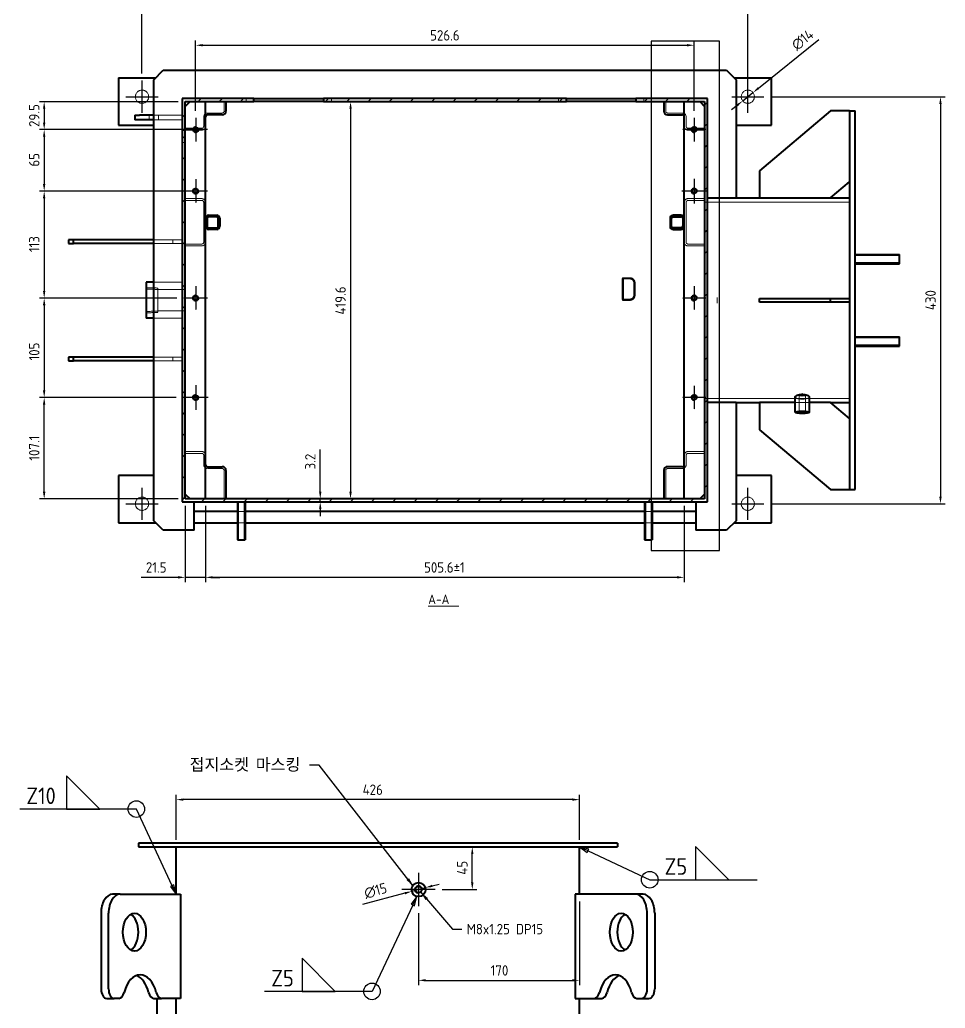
# Model space of a CAD drawing. Header units: millimetres. Extents: x 0 to 4205, y 0 to 2970.
# Drawn here: x 2444 to 3422, y 1316 to 2360 of the extents above; entities that cross this region are included whole.
import ezdxf

# ---------------------------------------------------------------- set-up
doc = ezdxf.new("R2010")
doc.units = ezdxf.units.MM
doc.header["$LTSCALE"] = 5
doc.linetypes.add('CHAIN', pattern=[0.7087, 0.4724, -0.0591, 0.1181, -0.0591])
doc.linetypes.add('DASHED', pattern=[0.2067, 0.1654, -0.0413])
for name, color, linetype, lineweight, true_color in [('가려진 것(ISO)', 2, 'DASHED', 18, 0xffff00), ('가시적인 것(ISO)', 3, 'Continuous', 40, 0x00ff00), ('가시적인 좁은 것(ISO)', 3, 'Continuous', 35, 0x00ff00), ('기호(ISO)', 5, 'Continuous', 25, 0x0000ff), ('중심 표식(ISO)', 1, 'Continuous', 25, 0xff0000), ('치수(ISO)', 2, 'Continuous', 25, 0xffff00)]:
    doc.layers.add(name, color=color, linetype=linetype, lineweight=lineweight, true_color=true_color)
doc.layers.add('상세 경계(JIS)', color=7, linetype='Continuous', lineweight=25)
doc.layers.add('해치(ISO)', color=7, linetype='Continuous', lineweight=18)
doc.styles.add('부품번호텍스트_PSTEK_POSCO', font='isocp.shx')
doc.styles.add('치수 텍스트_PSTEK_POSCO', font='isocp.shx')
doc.styles.add('텍스트 스타일512', font='isocp.shx')
doc.styles.add('표면거칠기 텍스트_PSTEK_POSCO', font='isocp.shx')
doc.dimstyles.new('치수_PSTEK_POSCO', dxfattribs={"dimscale": 5, "dimtxt": 2.2, "dimasz": 1.5, "dimexe": 1, "dimexo": 1.5, "dimgap": 1, "dimtad": 1, "dimrnd": 1e-08, "dimdsep": 46, "dimtxsty": '치수 텍스트_PSTEK_POSCO', "dimcen": 0.09, "dimdle": 10, "dimclrd": 7, "dimclre": 7, "dimclrt": 2, "dimadec": 1, "dimazin": 2, "dimtfac": 1, "dimtmove": 0, "dimatfit": 3, "dimfxl": 1, "dimtolj": 1, "dimlwd": -1, "dimlwe": -1, "dimarcsym": 0})
doc.dimstyles.new('치수_PSTEK_POSCO$7', dxfattribs={"dimscale": 5, "dimtxt": 2.2, "dimasz": 2, "dimexe": 1, "dimexo": 1.5, "dimgap": 1, "dimtad": 1, "dimrnd": 1e-08, "dimdsep": 46, "dimtxsty": '치수 텍스트_PSTEK_POSCO', "dimcen": 0.09, "dimdle": 10, "dimclrd": 7, "dimclre": 7, "dimclrt": 2, "dimadec": 1, "dimazin": 2, "dimtfac": 1, "dimtmove": 0, "dimatfit": 3, "dimfxl": 1, "dimtolj": 1, "dimlwd": -1, "dimlwe": -1, "dimarcsym": 0})

# ---------------------------------------------------------------- blocks, each defined once
blk = doc.blocks.new('2dDetail0')
at = {"layer": '상세 경계(JIS)', "flags": 128}
blk.add_lwpolyline([(622.28, 359.88), (636.71, 359.88), (636.71, 467.44), (622.28, 467.44), (622.28, 359.88)], dxfattribs=at)
at = {"layer": '상세 경계(JIS)', "insert": (615.58, 412.6), "char_height": 5, "attachment_point": 7, "style": '부품번호텍스트_PSTEK_POSCO'}
blk.add_mtext('D', dxfattribs=at)
blk = doc.blocks.new('*D30')
at = {"layer": 'Defpoints', "color": 0, "transparency": 16777216}
for p in [(2619.1, 2273.4), (2470.1, 2243.9), (2617.7, 2243.9)]:
    blk.add_point(p, dxfattribs=at)
at = {"layer": '치수(ISO)', "color": 7, "transparency": 16777216}
for p, q in [((2611.6, 2273.4), (2465.1, 2273.4)), ((2470.1, 2265.9), (2470.1, 2251.4)), ((2610.2, 2243.9), (2465.1, 2243.9))]:
    blk.add_line(p, q, dxfattribs=at)
for points in [[(2468.8, 2265.9), (2471.3, 2265.9), (2470.1, 2273.4)], [(2468.8, 2251.4), (2471.3, 2251.4), (2470.1, 2243.9)]]:
    blk.add_solid(points, dxfattribs=at)
at = {"layer": '치수(ISO)', "color": 2, "transparency": 16777216, "insert": (2459.6, 2246.7), "char_height": 11, "attachment_point": 4, "rotation": 90, "style": '치수 텍스트_PSTEK_POSCO'}
blk.add_mtext('\\A1;29.5', dxfattribs=at)
blk = doc.blocks.new('*D31')
at = {"layer": 'Defpoints', "color": 0, "transparency": 16777216}
for p in [(2640.6, 1853.8), (3146.2, 1853.8), (2640.6, 1770.9)]:
    blk.add_point(p, dxfattribs=at)
at = {"layer": '치수(ISO)', "color": 7, "transparency": 16777216}
for p, q in [((2640.6, 1846.3), (2640.6, 1765.9)), ((3146.2, 1846.3), (3146.2, 1765.9)), ((3138.7, 1770.9), (2648.1, 1770.9))]:
    blk.add_line(p, q, dxfattribs=at)
for points in [[(2648.1, 1772.2), (2648.1, 1769.7), (2640.6, 1770.9)], [(3138.7, 1772.2), (3138.7, 1769.7), (3146.2, 1770.9)]]:
    blk.add_solid(points, dxfattribs=at)
at = {"layer": '치수(ISO)', "color": 2, "transparency": 16777216, "insert": (2871.4, 1781.4), "char_height": 11, "attachment_point": 4, "style": '치수 텍스트_PSTEK_POSCO'}
blk.add_mtext('\\A1;505.6±1', dxfattribs=at)
blk = doc.blocks.new('*D34')
at = {"layer": 'Defpoints', "color": 0, "transparency": 16777216}
for p in [(2609.6, 1536.1), (2609.6, 1486.1), (3035.6, 1486.1)]:
    blk.add_point(p, dxfattribs=at)
at = {"layer": '치수(ISO)', "color": 7, "transparency": 16777216}
for p, q in [((2609.6, 1493.6), (2609.6, 1541.1)), ((3028.1, 1536.1), (2617.1, 1536.1)), ((3035.6, 1493.6), (3035.6, 1541.1))]:
    blk.add_line(p, q, dxfattribs=at)
for points in [[(2617.1, 1537.4), (2617.1, 1534.9), (2609.6, 1536.1)], [(3028.1, 1537.4), (3028.1, 1534.9), (3035.6, 1536.1)]]:
    blk.add_solid(points, dxfattribs=at)
at = {"layer": '치수(ISO)', "color": 2, "transparency": 16777216, "insert": (2806.5, 1546.6), "char_height": 11, "attachment_point": 4, "style": '치수 텍스트_PSTEK_POSCO'}
blk.add_mtext('\\A1;426', dxfattribs=at)
blk = doc.blocks.new('용접 기호 식별자4')
at = {"layer": '기호(ISO)'}
for p, q in [((505.74, 305.23), (498.74, 312.23)), ((498.74, 312.23), (498.74, 305.23)), ((498.74, 305.23), (505.74, 305.23))]:
    blk.add_line(p, q, dxfattribs=at)
at = {"layer": '기호(ISO)', "color": 7}
for p, q in [((513.49, 305.23), (488.86, 305.23)), ((521.07, 289.04), (513.49, 305.23)), ((521.43, 289.21), (520.71, 288.87)), ((520.71, 288.87), (521.92, 287.22)), ((521.07, 289.04), (521.92, 287.22)), ((521.92, 287.22), (521.43, 289.21))]:
    blk.add_line(p, q, dxfattribs=at)
at = {"layer": '기호(ISO)', "color": 7, "flags": 128}
blk.add_lwpolyline([(520.71, 288.87), (521.92, 287.22), (521.43, 289.21), (520.71, 288.87)], dxfattribs=at)
at = {"layer": '기호(ISO)'}
blk.add_circle((513.49, 305.23), 1.75, dxfattribs=at)
at = {"layer": '기호(ISO)', "color": 7}
blk.add_solid([(520.71, 288.87), (521.92, 287.22), (521.43, 289.21), (520.71, 288.87)], dxfattribs=at)
at = {"layer": '기호(ISO)', "color": 7, "insert": (490.25, 306.28), "char_height": 3.5, "attachment_point": 7, "style": '표면거칠기 텍스트_PSTEK_POSCO'}
blk.add_mtext('Z10', dxfattribs=at)
blk = doc.blocks.new('*D45')
at = {"layer": 'Defpoints', "color": 0, "transparency": 16777216}
for p in [(2630.1, 2243.9), (2470.1, 2178.9), (2630.1, 2178.9)]:
    blk.add_point(p, dxfattribs=at)
at = {"layer": '치수(ISO)', "color": 7, "transparency": 16777216}
for p, q in [((2622.6, 2243.9), (2465.1, 2243.9)), ((2470.1, 2236.4), (2470.1, 2186.4)), ((2622.6, 2178.9), (2465.1, 2178.9))]:
    blk.add_line(p, q, dxfattribs=at)
for points in [[(2468.8, 2236.4), (2471.3, 2236.4), (2470.1, 2243.9)], [(2468.8, 2186.4), (2471.3, 2186.4), (2470.1, 2178.9)]]:
    blk.add_solid(points, dxfattribs=at)
at = {"layer": '치수(ISO)', "color": 2, "transparency": 16777216, "insert": (2459.6, 2204.8), "char_height": 11, "attachment_point": 4, "rotation": 90, "style": '치수 텍스트_PSTEK_POSCO'}
blk.add_mtext('\\A1;65', dxfattribs=at)
blk = doc.blocks.new('*D46')
at = {"layer": 'Defpoints', "color": 0, "transparency": 16777216}
for p in [(2630.1, 2178.9), (2470.1, 2065.9), (2617.7, 2065.9)]:
    blk.add_point(p, dxfattribs=at)
at = {"layer": '치수(ISO)', "color": 7, "transparency": 16777216}
for p, q in [((2622.6, 2178.9), (2465.1, 2178.9)), ((2470.1, 2171.4), (2470.1, 2073.4)), ((2610.2, 2065.9), (2465.1, 2065.9))]:
    blk.add_line(p, q, dxfattribs=at)
for points in [[(2468.8, 2171.4), (2471.3, 2171.4), (2470.1, 2178.9)], [(2468.8, 2073.4), (2471.3, 2073.4), (2470.1, 2065.9)]]:
    blk.add_solid(points, dxfattribs=at)
at = {"layer": '치수(ISO)', "color": 2, "transparency": 16777216, "insert": (2459.6, 2114.5), "char_height": 11, "attachment_point": 4, "rotation": 90, "style": '치수 텍스트_PSTEK_POSCO'}
blk.add_mtext('\\A1;113', dxfattribs=at)
blk = doc.blocks.new('*D47')
at = {"layer": 'Defpoints', "color": 0, "transparency": 16777216}
for p in [(2617.7, 2065.9), (2470.1, 1960.9), (2617.1, 1960.9)]:
    blk.add_point(p, dxfattribs=at)
at = {"layer": '치수(ISO)', "color": 7, "transparency": 16777216}
for p, q in [((2610.2, 2065.9), (2465.1, 2065.9)), ((2470.1, 2058.4), (2470.1, 1968.4)), ((2609.6, 1960.9), (2465.1, 1960.9))]:
    blk.add_line(p, q, dxfattribs=at)
for points in [[(2468.8, 2058.4), (2471.3, 2058.4), (2470.1, 2065.9)], [(2468.8, 1968.4), (2471.3, 1968.4), (2470.1, 1960.9)]]:
    blk.add_solid(points, dxfattribs=at)
at = {"layer": '치수(ISO)', "color": 2, "transparency": 16777216, "insert": (2459.6, 2000), "char_height": 11, "attachment_point": 4, "rotation": 90, "style": '치수 텍스트_PSTEK_POSCO'}
blk.add_mtext('\\A1;105', dxfattribs=at)
blk = doc.blocks.new('*D48')
at = {"layer": 'Defpoints', "color": 0, "transparency": 16777216}
for p in [(2615.9, 1850.6), (2619.1, 1853.8), (2761.7, 1850.6)]:
    blk.add_point(p, dxfattribs=at)
at = {"layer": '치수(ISO)', "color": 7, "transparency": 16777216}
for p, q in [((2761.7, 1861.3), (2761.7, 1906)), ((2761.7, 1850.6), (2761.7, 1853.8)), ((2761.7, 1843.1), (2761.7, 1835.6))]:
    blk.add_line(p, q, dxfattribs=at)
for points in [[(2760.5, 1861.3), (2763, 1861.3), (2761.7, 1853.8)], [(2760.5, 1843.1), (2763, 1843.1), (2761.7, 1850.6)]]:
    blk.add_solid(points, dxfattribs=at)
at = {"layer": '치수(ISO)', "color": 2, "transparency": 16777216, "insert": (2751.2, 1884.9), "char_height": 11, "attachment_point": 4, "rotation": 90, "style": '치수 텍스트_PSTEK_POSCO'}
blk.add_mtext('\\A1;3.2', dxfattribs=at)
blk = doc.blocks.new('*D53')
at = {"layer": 'Defpoints', "color": 0, "transparency": 16777216}
for p in [(2470.1, 1960.9), (2617.1, 1960.9), (2619.1, 1853.8)]:
    blk.add_point(p, dxfattribs=at)
at = {"layer": '치수(ISO)', "color": 7, "transparency": 16777216}
for p, q in [((2609.6, 1960.9), (2465.1, 1960.9)), ((2470.1, 1861.3), (2470.1, 1953.4)), ((2611.6, 1853.8), (2465.1, 1853.8))]:
    blk.add_line(p, q, dxfattribs=at)
for points in [[(2468.8, 1953.4), (2471.3, 1953.4), (2470.1, 1960.9)], [(2468.8, 1861.3), (2471.3, 1861.3), (2470.1, 1853.8)]]:
    blk.add_solid(points, dxfattribs=at)
at = {"layer": '치수(ISO)', "color": 2, "transparency": 16777216, "insert": (2459.6, 1894.2), "char_height": 11, "attachment_point": 4, "rotation": 90, "style": '치수 텍스트_PSTEK_POSCO'}
blk.add_mtext('\\A1;107.1', dxfattribs=at)
blk = doc.blocks.new('*D54')
at = {"layer": 'Defpoints', "color": 0, "transparency": 16777216}
for p in [(2619.1, 1853.8), (2640.6, 1853.8), (2640.6, 1770.9)]:
    blk.add_point(p, dxfattribs=at)
at = {"layer": '치수(ISO)', "color": 7, "transparency": 16777216}
for p, q in [((2619.1, 1846.3), (2619.1, 1765.9)), ((2640.6, 1846.3), (2640.6, 1765.9)), ((2611.6, 1770.9), (2572.5, 1770.9)), ((2640.6, 1770.9), (2619.1, 1770.9)), ((2648.1, 1770.9), (2655.6, 1770.9))]:
    blk.add_line(p, q, dxfattribs=at)
for points in [[(2611.6, 1772.2), (2611.6, 1769.7), (2619.1, 1770.9)], [(2648.1, 1772.2), (2648.1, 1769.7), (2640.6, 1770.9)]]:
    blk.add_solid(points, dxfattribs=at)
at = {"layer": '치수(ISO)', "color": 2, "transparency": 16777216, "insert": (2577.5, 1781.4), "char_height": 11, "attachment_point": 4, "style": '치수 텍스트_PSTEK_POSCO'}
blk.add_mtext('\\A1;21.5', dxfattribs=at)
blk = doc.blocks.new('*D55')
at = {"layer": 'Defpoints', "color": 0, "transparency": 16777216}
for p in [(3156.7, 2333), (2630.1, 2256.4), (3156.7, 2256.4)]:
    blk.add_point(p, dxfattribs=at)
at = {"layer": '치수(ISO)', "color": 7, "transparency": 16777216}
for p, q in [((2630.1, 2263.9), (2630.1, 2338)), ((2637.6, 2333), (3149.2, 2333)), ((3156.7, 2263.9), (3156.7, 2338))]:
    blk.add_line(p, q, dxfattribs=at)
for points in [[(2637.6, 2334.3), (2637.6, 2331.8), (2630.1, 2333)], [(3149.2, 2334.3), (3149.2, 2331.8), (3156.7, 2333)]]:
    blk.add_solid(points, dxfattribs=at)
at = {"layer": '치수(ISO)', "color": 2, "transparency": 16777216, "insert": (2877.8, 2343.5), "char_height": 11, "attachment_point": 4, "style": '치수 텍스트_PSTEK_POSCO'}
blk.add_mtext('\\A1;526.6', dxfattribs=at)
blk = doc.blocks.new('*D106')
at = {"layer": 'Defpoints', "color": 0, "transparency": 16777216}
for p in [(3213.4, 2375), (2573.4, 2295.6), (3213.4, 2285.6)]:
    blk.add_point(p, dxfattribs=at)
at = {"layer": '치수(ISO)', "color": 7, "transparency": 16777216}
for p, q in [((2573.4, 2303.1), (2573.4, 2380)), ((2580.9, 2375), (3205.9, 2375)), ((3213.4, 2293.1), (3213.4, 2380))]:
    blk.add_line(p, q, dxfattribs=at)
for points in [[(2580.9, 2376.2), (2580.9, 2373.7), (2573.4, 2375)], [(3205.9, 2376.2), (3205.9, 2373.7), (3213.4, 2375)]]:
    blk.add_solid(points, dxfattribs=at)
at = {"layer": '치수(ISO)', "color": 2, "transparency": 16777216, "insert": (2882.7, 2385.5), "char_height": 11, "attachment_point": 4, "style": '치수 텍스트_PSTEK_POSCO'}
blk.add_mtext('\\A1;640', dxfattribs=at)
blk = doc.blocks.new('*D107')
at = {"layer": 'Defpoints', "color": 0, "transparency": 16777216}
for p in [(3230.4, 2278.6), (3230.4, 1848.6), (3417, 1848.6)]:
    blk.add_point(p, dxfattribs=at)
at = {"layer": '치수(ISO)', "color": 7, "transparency": 16777216}
for p, q in [((3237.9, 2278.6), (3422, 2278.6)), ((3417, 2271.1), (3417, 1856.1)), ((3237.9, 1848.6), (3422, 1848.6))]:
    blk.add_line(p, q, dxfattribs=at)
for points in [[(3415.7, 2271.1), (3418.2, 2271.1), (3417, 2278.6)], [(3415.7, 1856.1), (3418.2, 1856.1), (3417, 1848.6)]]:
    blk.add_solid(points, dxfattribs=at)
at = {"layer": '치수(ISO)', "color": 2, "transparency": 16777216, "insert": (3406.5, 2053.2), "char_height": 11, "attachment_point": 4, "rotation": 90, "style": '치수 텍스트_PSTEK_POSCO'}
blk.add_mtext('\\A1;430', dxfattribs=at)
blk = doc.blocks.new('*D108')
at = {"layer": 'Defpoints', "color": 0, "transparency": 16777216}
for p in [(3218.9, 2283), (3208, 2274.2)]:
    blk.add_point(p, dxfattribs=at)
at = {"layer": '치수(ISO)', "color": 7, "transparency": 16777216}
for p, q in [((3224.7, 2287.7), (3288.5, 2339.2)), ((3208, 2274.2), (3218.9, 2283)), ((3202.2, 2269.5), (3196.3, 2264.8))]:
    blk.add_line(p, q, dxfattribs=at)
for points in [[(3223.9, 2288.7), (3225.5, 2286.8), (3218.9, 2283)], [(3201.4, 2270.5), (3202.9, 2268.6), (3208, 2274.2)]]:
    blk.add_solid(points, dxfattribs=at)
at = {"layer": '치수(ISO)', "color": 2, "transparency": 16777216, "insert": (3261.8, 2331.1), "char_height": 11, "attachment_point": 4, "rotation": 38.8965, "style": '치수 텍스트_PSTEK_POSCO'}
blk.add_mtext('\\A1;∅14', dxfattribs=at)
blk = doc.blocks.new('*D109')
at = {"layer": 'Defpoints', "color": 0, "transparency": 16777216}
for p in [(2884.3, 2273.4), (2793.7, 1853.8), (2884.3, 1853.8)]:
    blk.add_point(p, dxfattribs=at)
at = {"layer": '치수(ISO)', "color": 7, "transparency": 16777216}
blk.add_line((2793.7, 2265.9), (2793.7, 1861.3), dxfattribs=at)
for points in [[(2792.5, 2265.9), (2795, 2265.9), (2793.7, 2273.4)], [(2792.5, 1861.3), (2795, 1861.3), (2793.7, 1853.8)]]:
    blk.add_solid(points, dxfattribs=at)
at = {"layer": '치수(ISO)', "color": 2, "transparency": 16777216, "insert": (2783.2, 2048.5), "char_height": 11, "attachment_point": 4, "rotation": 90, "style": '치수 텍스트_PSTEK_POSCO'}
blk.add_mtext('\\A1;419.6', dxfattribs=at)
blk = doc.blocks.new('*D127')
at = {"layer": 'Defpoints', "color": 0, "transparency": 16777216}
for p in [(2922.3, 1486.1), (2922.3, 1486.1), (2883.1, 1441.1)]:
    blk.add_point(p, dxfattribs=at)
at = {"layer": '치수(ISO)', "color": 7, "transparency": 16777216}
for p, q in [((2922.3, 1448.6), (2922.3, 1478.6)), ((2890.6, 1441.1), (2927.3, 1441.1))]:
    blk.add_line(p, q, dxfattribs=at)
for points in [[(2921.1, 1478.6), (2923.6, 1478.6), (2922.3, 1486.1)], [(2921.1, 1448.6), (2923.6, 1448.6), (2922.3, 1441.1)]]:
    blk.add_solid(points, dxfattribs=at)
at = {"layer": '치수(ISO)', "color": 2, "transparency": 16777216, "insert": (2911.8, 1456.8), "char_height": 11, "attachment_point": 4, "rotation": 90, "style": '치수 텍스트_PSTEK_POSCO'}
blk.add_mtext('\\A1;45', dxfattribs=at)
blk = doc.blocks.new('*D128')
at = {"layer": 'Defpoints', "color": 0, "transparency": 16777216}
for p in [(3035.6, 1436.1), (2865.6, 1423.6), (3035.6, 1345.2)]:
    blk.add_point(p, dxfattribs=at)
at = {"layer": '치수(ISO)', "color": 7, "transparency": 16777216}
for p, q in [((3035.6, 1428.6), (3035.6, 1340.2)), ((2865.6, 1416.1), (2865.6, 1340.2)), ((2873.1, 1345.2), (3028.1, 1345.2))]:
    blk.add_line(p, q, dxfattribs=at)
for points in [[(2873.1, 1346.5), (2873.1, 1344), (2865.6, 1345.2)], [(3028.1, 1346.5), (3028.1, 1344), (3035.6, 1345.2)]]:
    blk.add_solid(points, dxfattribs=at)
at = {"layer": '치수(ISO)', "color": 2, "transparency": 16777216, "insert": (2941.8, 1355.7), "char_height": 11, "attachment_point": 4, "style": '치수 텍스트_PSTEK_POSCO'}
blk.add_mtext('\\A1;170', dxfattribs=at)
blk = doc.blocks.new('*D129')
at = {"layer": 'Defpoints', "color": 0, "transparency": 16777216}
for p in [(2872.8, 1443.1), (2858.3, 1439.2)]:
    blk.add_point(p, dxfattribs=at)
at = {"layer": '치수(ISO)', "color": 7, "transparency": 16777216}
for p, q in [((2872.8, 1443.1), (2858.3, 1439.2)), ((2880.1, 1445), (2887.3, 1446.9)), ((2851.1, 1437.2), (2806.3, 1425.2))]:
    blk.add_line(p, q, dxfattribs=at)
for points in [[(2879.8, 1446.2), (2880.4, 1443.8), (2872.8, 1443.1)], [(2850.8, 1438.4), (2851.4, 1436), (2858.3, 1439.2)]]:
    blk.add_solid(points, dxfattribs=at)
at = {"layer": '치수(ISO)', "color": 2, "transparency": 16777216, "insert": (2808.5, 1436.7), "char_height": 11, "attachment_point": 4, "rotation": 15, "style": '치수 텍스트_PSTEK_POSCO'}
blk.add_mtext('\\A1;∅15', dxfattribs=at)
blk = doc.blocks.new('용접 기호 식별자9')
at = {"layer": '기호(ISO)', "color": 7}
for p, q in [((608.93, 296.38), (607.12, 297.22)), ((609.1, 296.74), (607.12, 297.22)), ((607.12, 297.22), (608.76, 296.02)), ((608.76, 296.02), (609.1, 296.74)), ((608.93, 296.38), (621.96, 290.3)), ((621.96, 290.3), (644.65, 290.3))]:
    blk.add_line(p, q, dxfattribs=at)
at = {"layer": '기호(ISO)'}
for p, q in [((638.65, 290.3), (631.65, 297.3)), ((631.65, 297.3), (631.65, 290.3)), ((631.65, 290.3), (638.65, 290.3))]:
    blk.add_line(p, q, dxfattribs=at)
at = {"layer": '기호(ISO)', "color": 7, "flags": 128}
blk.add_lwpolyline([(609.1, 296.74), (607.12, 297.22), (608.76, 296.02), (609.1, 296.74)], dxfattribs=at)
at = {"layer": '기호(ISO)'}
blk.add_circle((621.96, 290.3), 1.75, dxfattribs=at)
at = {"layer": '기호(ISO)', "color": 7}
blk.add_solid([(609.1, 296.74), (607.12, 297.22), (608.76, 296.02), (609.1, 296.74)], dxfattribs=at)
at = {"layer": '기호(ISO)', "color": 7, "insert": (625.11, 291.35), "char_height": 3.5, "attachment_point": 7, "style": '표면거칠기 텍스트_PSTEK_POSCO'}
blk.add_mtext('Z5', dxfattribs=at)
blk = doc.blocks.new('용접 기호 식별자10')
at = {"layer": '기호(ISO)', "color": 7}
for p, q in [((572.75, 286.77), (571.54, 285.13)), ((571.9, 284.96), (572.75, 286.77)), ((572.26, 284.79), (572.75, 286.77)), ((571.9, 284.96), (563.28, 266.7)), ((571.54, 285.13), (572.26, 284.79)), ((563.28, 266.7), (540.59, 266.7))]:
    blk.add_line(p, q, dxfattribs=at)
at = {"layer": '기호(ISO)'}
for p, q in [((555.53, 266.7), (548.53, 273.7)), ((548.53, 273.7), (548.53, 266.7)), ((548.53, 266.7), (555.53, 266.7))]:
    blk.add_line(p, q, dxfattribs=at)
at = {"layer": '기호(ISO)', "color": 7, "flags": 128}
blk.add_lwpolyline([(572.26, 284.79), (572.75, 286.77), (571.54, 285.13), (572.26, 284.79)], dxfattribs=at)
at = {"layer": '기호(ISO)'}
blk.add_circle((563.28, 266.7), 1.75, dxfattribs=at)
at = {"layer": '기호(ISO)', "color": 7}
blk.add_solid([(572.26, 284.79), (572.75, 286.77), (571.54, 285.13), (572.26, 284.79)], dxfattribs=at)
at = {"layer": '기호(ISO)', "color": 7, "insert": (541.99, 267.75), "char_height": 3.5, "attachment_point": 7, "style": '표면거칠기 텍스트_PSTEK_POSCO'}
blk.add_mtext('Z5', dxfattribs=at)

msp = doc.modelspace()

# ---------------------------------------------------------------- hatches: boundary and pattern name
at = {"layer": '해치(ISO)'}
h = msp.add_hatch(dxfattribs=at)
h.set_pattern_fill('ANSI31', color=256, scale=127, style=0)
h.set_pattern_definition([(45, (0, 0), (-11.22532, 11.22532), [])])
h.paths.add_polyline_path([(3021.715, 2276.6357), (2765.1725, 2276.6357), (2765.1725, 2273.4357), (3021.715, 2273.4357)])
h.paths.add_polyline_path([(2615.9437, 1850.6357), (3170.9437, 1850.6357), (3170.9437, 2276.6357), (3095.1725, 2276.6357), (3095.1725, 2273.4357), (3167.7437, 2273.4357), (3167.7437, 1853.8357), (2619.1437, 1853.8357), (2619.1437, 2273.4357), (2691.715, 2273.4357), (2691.715, 2276.6357), (2615.9437, 2276.6357)])

# ---------------------------------------------------------------- linework, layer by layer
at = {"layer": '가려진 것(ISO)'}
for p, q in [((2683.4437, 2276.6357), (2683.4437, 2273.4357)), ((2773.4437, 2276.6357), (2773.4437, 2273.4357)), ((3013.4437, 2273.4357), (3013.4437, 2276.6357)), ((3103.4437, 2273.4357), (3103.4437, 2276.6357)), ((2660.1437, 2263.4357), (2660.1437, 2273.4357)), ((3126.7437, 2273.4357), (3126.7437, 2263.4357)), ((2580.9437, 2254.1357), (2580.9437, 2259.1357)), ((2615.9437, 2259.1357), (2585.9437, 2259.1357)), ((2590.9437, 2254.1357), (2590.9437, 2259.1357)), ((2638.6437, 2247.4357), (2638.6437, 2257.4357)), ((2642.6437, 2261.4357), (2658.1437, 2261.4357)), ((3128.7437, 2261.4357), (3144.2437, 2261.4357)), ((3148.2437, 2247.4357), (3148.2437, 2257.4357)), ((2615.9437, 2254.1357), (2585.9437, 2254.1357)), ((2619.1437, 2245.4357), (2636.6437, 2245.4357)), ((3167.7437, 2245.4357), (3150.2437, 2245.4357)), ((2619.1437, 2242.8857), (2615.9437, 2242.8857)), ((2636.6437, 2243.4357), (2619.1437, 2243.4357)), ((3150.2437, 2243.4357), (3167.7437, 2243.4357)), ((2619.1437, 2230.3857), (2615.9437, 2230.3857)), ((2619.1437, 2171.0357), (2636.6437, 2171.0357)), ((2636.6437, 2169.0357), (2619.1437, 2169.0357)), ((2638.6437, 2125.0357), (2638.6437, 2167.0357)), ((3148.2437, 2125.0357), (3148.2437, 2167.0357)), ((3167.7437, 2171.0357), (3150.2437, 2171.0357)), ((3150.2437, 2169.0357), (3167.7437, 2169.0357)), ((3167.7437, 2167.2857), (3320.9437, 2167.2857)), ((3200.9437, 2171.6191), (3170.9437, 2171.6191)), ((3200.9437, 2171.7117), (3200.9437, 2171.6191)), ((2615.9437, 2127.6357), (2585.9437, 2127.6357)), ((2615.9437, 2123.6357), (2585.9437, 2123.6357)), ((2605.9437, 2123.6357), (2605.9437, 2127.6357)), ((2619.1437, 2123.0357), (2636.6437, 2123.0357)), ((2636.6437, 2121.0357), (2619.1437, 2121.0357)), ((3167.7437, 2123.0357), (3150.2437, 2123.0357)), ((3150.2437, 2121.0357), (3167.7437, 2121.0357)), ((2615.9437, 2082.6357), (2585.9437, 2082.6357)), ((2590.1837, 2076.5383), (2577.9437, 2076.9208)), ((2590.1837, 2075.0862), (2577.9437, 2075.4687)), ((2590.1837, 2076.5383), (2590.1837, 2050.733)), ((2619.1437, 2074.9512), (2590.1837, 2074.9512)), ((3180.9437, 2066.6357), (3180.9437, 2060.6357)), ((2590.1837, 2052.1852), (2577.9437, 2051.8027)), ((2577.9437, 2050.3505), (2590.1837, 2050.733)), ((2619.1437, 2052.3202), (2590.1837, 2052.3202)), ((2615.9437, 2044.6357), (2585.9437, 2044.6357)), ((2615.9437, 2003.6357), (2585.9437, 2003.6357)), ((2615.9437, 1999.6357), (2585.9437, 1999.6357)), ((2605.9437, 1999.6357), (2605.9437, 2003.6357)), ((3270.9437, 1965.0435), (3267.7665, 1963.2462)), ((3270.9437, 1965.0435), (3274.1209, 1963.2462)), ((3167.7437, 1959.9857), (3320.9437, 1959.9857)), ((3170.9437, 1955.6522), (3200.9437, 1955.6522)), ((3200.9437, 1955.6522), (3200.9437, 1955.5597)), ((3278.4437, 1955.4857), (3263.4437, 1955.4857)), ((3267.6202, 1963.0768), (3267.6202, 1945.3503)), ((3274.2672, 1963.0768), (3274.2672, 1945.3503)), ((2619.1437, 1903.8357), (2636.6437, 1903.8357)), ((2636.6437, 1901.8357), (2619.1437, 1901.8357)), ((3167.7437, 1903.8357), (3150.2437, 1903.8357)), ((3150.2437, 1901.8357), (3167.7437, 1901.8357)), ((2638.6437, 1889.8357), (2638.6437, 1899.8357)), ((3148.2437, 1889.8357), (3148.2437, 1899.8357)), ((2658.1437, 1885.8357), (2642.6437, 1885.8357)), ((2660.1437, 1853.8357), (2660.1437, 1883.8357)), ((3126.7437, 1883.8357), (3126.7437, 1853.8357)), ((3144.2437, 1885.8357), (3128.7437, 1885.8357)), ((2682.4437, 1840.6357), (2674.4437, 1840.6357)), ((3112.4437, 1840.6357), (3104.4437, 1840.6357)), ((2674.4437, 1828.6357), (2682.4437, 1828.6357)), ((3104.4437, 1828.6357), (3112.4437, 1828.6357))]:
    msp.add_line(p, q, dxfattribs=at)
for centre in [(2573.4437, 2278.6357), (3213.4437, 2278.6357), (2573.4437, 1848.6357), (3213.4437, 1848.6357)]:
    msp.add_circle(centre, 7, dxfattribs=at)
for centre, radius, start, end in [((2642.6437, 2257.4357), 4, 120, 180), ((2642.6437, 2257.4357), 4, 90, 120), ((2658.1437, 2263.4357), 2, 270, 0), ((3128.7437, 2263.4357), 2, 180, 270), ((3144.2437, 2257.4357), 4, 60, 90), ((3144.2437, 2257.4357), 4, 0, 60), ((2636.6437, 2247.4357), 4, 270, 0), ((2636.6437, 2247.4357), 2, 270, 0), ((3150.2437, 2247.4357), 4, 180, 270), ((3150.2437, 2247.4357), 2, 180, 270), ((2636.6437, 2167.0357), 4, 0, 90), ((2636.6437, 2167.0357), 2, 0, 90), ((3150.2437, 2167.0357), 4, 90, 180), ((3150.2437, 2167.0357), 2, 90, 180), ((2636.6437, 2125.0357), 4, 270, 0), ((2636.6437, 2125.0357), 2, 270, 0), ((3150.2437, 2125.0357), 4, 180, 270), ((3150.2437, 2125.0357), 2, 180, 270), ((2636.6437, 1899.8357), 4, 0, 90), ((2636.6437, 1899.8357), 2, 0, 90), ((3150.2437, 1899.8357), 4, 90, 180), ((3150.2437, 1899.8357), 2, 90, 180), ((2642.6437, 1889.8357), 4, 180, 240), ((2642.6437, 1889.8357), 4, 240, 270), ((2658.1437, 1883.8357), 2, 0, 90), ((3128.7437, 1883.8357), 2, 90, 180), ((3144.2437, 1889.8357), 4, 270, 300), ((3144.2437, 1889.8357), 4, 300, 0)]:
    msp.add_arc(centre, radius, start, end, dxfattribs=at)
msp.add_ellipse((3270.9437, 1963.0768), major_axis=(3.3235, 0), ratio=0.173648178, dxfattribs=at)
msp.add_open_spline([(3278.4437, 1961.4843), (3278.4437, 1961.1727), (3278.2574, 1960.8529), (3277.4936, 1960.2877), (3276.916, 1960.0415), (3275.5824, 1959.6641), (3274.7398, 1959.5072), (3272.8918, 1959.3019), (3271.8865, 1959.2529), (3270.0027, 1959.2529), (3268.9992, 1959.3017), (3267.154, 1959.5063), (3266.3123, 1959.6627), (3264.9768, 1960.0394), (3264.3972, 1960.2858), (3263.6308, 1960.8518), (3263.4437, 1961.1721), (3263.4437, 1961.4843)], degree=3, knots=[1.140631678, 1.140631678, 1.140631678, 1.140631678, 1.425312393, 1.425312393, 1.709993107, 1.709993107, 1.992830323, 1.992830323, 2.275667539, 2.275667539, 2.557967987, 2.557967987, 2.840268435, 2.840268435, 3.125485881, 3.125485881, 3.410703328, 3.410703328, 3.410703328, 3.410703328], dxfattribs=at)
at = {"layer": '가시적인 것(ISO)'}
for p, q in [((2548.4437, 2298.6357), (2587.9437, 2298.6357)), ((2548.4437, 2298.6357), (2548.4437, 2248.6357)), ((2585.9437, 2296.6357), (2595.9437, 2306.6357)), ((2595.9437, 2306.6357), (3190.9437, 2306.6357)), ((3190.9437, 2306.6357), (3200.9437, 2296.6357)), ((3198.9437, 2298.6357), (3238.4437, 2298.6357)), ((3238.4437, 2248.6357), (3238.4437, 2298.6357)), ((2585.9437, 1830.6357), (2585.9437, 2296.6357)), ((3200.9437, 2296.6357), (3200.9437, 2171.7117)), ((2691.715, 2276.6357), (2615.9437, 2276.6357)), ((2615.9437, 2276.6357), (2615.9437, 1850.6357)), ((2691.715, 2273.4357), (2691.715, 2276.6357)), ((2691.715, 2276.6357), (2765.1725, 2276.6357)), ((3021.715, 2276.6357), (2765.1725, 2276.6357)), ((2765.1725, 2276.6357), (2765.1725, 2273.4357)), ((3021.715, 2273.4357), (3021.715, 2276.6357)), ((3021.715, 2276.6357), (3095.1725, 2276.6357)), ((3170.9437, 2276.6357), (3095.1725, 2276.6357)), ((3095.1725, 2276.6357), (3095.1725, 2273.4357)), ((3170.9437, 1850.6357), (3170.9437, 2276.6357)), ((2619.1437, 1853.8357), (2619.1437, 2273.4357)), ((2619.1437, 2273.4357), (2691.715, 2273.4357)), ((2624.1437, 2273.4357), (2619.1437, 2268.4357)), ((2640.6437, 1853.8357), (2640.6437, 2273.4357)), ((2662.1437, 2273.4357), (2662.1437, 2263.4357)), ((2765.1725, 2273.4357), (2691.715, 2273.4357)), ((2765.1725, 2273.4357), (3021.715, 2273.4357)), ((3095.1725, 2273.4357), (3021.715, 2273.4357)), ((3095.1725, 2273.4357), (3167.7437, 2273.4357)), ((3124.7437, 2273.4357), (3124.7437, 2263.4357)), ((3146.2437, 1853.8357), (3146.2437, 2273.4357)), ((3162.7437, 2273.4357), (3167.7437, 2268.4357)), ((3167.7437, 2273.4357), (3167.7437, 1853.8357)), ((2565.9437, 2259.1357), (2570.9437, 2259.1357)), ((2565.9437, 2259.1357), (2565.9437, 2254.1357)), ((2585.9437, 2259.1357), (2570.9437, 2259.1357)), ((2658.1437, 2259.4357), (2642.6437, 2259.4357)), ((3128.7437, 2259.4357), (3144.2437, 2259.4357)), ((3300.9437, 2263.6357), (3225.9437, 2200.4482)), ((3320.9437, 2263.6357), (3300.9437, 2263.6357)), ((3320.9437, 2263.6257), (3320.9437, 2263.6357)), ((3320.9437, 2263.6357), (3326.9437, 2263.6357)), ((3320.9437, 2263.6257), (3320.9437, 2065.6357)), ((3326.9437, 1863.6357), (3326.9437, 2263.6357)), ((2548.4437, 2248.6357), (2585.9437, 2248.6357)), ((2570.9437, 2254.1357), (2565.9437, 2254.1357)), ((2585.9437, 2254.1357), (2570.9437, 2254.1357)), ((3200.9437, 2248.6357), (3238.4437, 2248.6357)), ((3225.9437, 2200.4482), (3225.9437, 2171.7857)), ((3300.9437, 2171.7857), (3320.9437, 2188.6357)), ((3170.9437, 2171.7117), (3200.9437, 2171.7117)), ((3200.9437, 2171.7857), (3225.9437, 2171.7857)), ((3225.9437, 2171.7857), (3300.9437, 2171.7857)), ((3300.9437, 2171.7857), (3320.9437, 2171.7857)), ((2643.8437, 2153.5357), (2652.4437, 2153.5357)), ((2652.4437, 2151.9357), (2643.8437, 2151.9357)), ((3143.0437, 2153.5357), (3134.4437, 2153.5357)), ((3134.4437, 2151.9357), (3143.0437, 2151.9357)), ((2642.2437, 2150.3357), (2642.2437, 2141.7357)), ((2654.0437, 2141.7357), (2654.0437, 2150.3357)), ((2655.6437, 2150.3357), (2655.6437, 2141.7357)), ((3131.2437, 2150.3357), (3131.2437, 2141.7357)), ((3132.8437, 2141.7357), (3132.8437, 2150.3357)), ((3144.6437, 2150.3357), (3144.6437, 2141.7357)), ((2643.8437, 2140.1357), (2652.4437, 2140.1357)), ((2652.4437, 2138.5357), (2643.8437, 2138.5357)), ((3143.0437, 2140.1357), (3134.4437, 2140.1357)), ((3134.4437, 2138.5357), (3143.0437, 2138.5357)), ((2500.9437, 2127.6357), (2495.9437, 2127.6357)), ((2495.9437, 2127.6357), (2495.9437, 2123.6357)), ((2495.9437, 2123.6357), (2500.9437, 2123.6357)), ((2500.9437, 2123.6357), (2500.9437, 2127.6357)), ((2585.9437, 2127.6357), (2500.9437, 2127.6357)), ((2585.9437, 2123.6357), (2500.9437, 2123.6357)), ((3326.9437, 2112.1227), (3373.766, 2112.1227)), ((3373.766, 2102.1227), (3373.766, 2112.1227)), ((3326.9437, 2102.1227), (3373.766, 2102.1227)), ((2577.9437, 2082.6357), (2577.9437, 2044.6357)), ((2585.9437, 2082.6357), (2577.9437, 2082.6357)), ((3225.9437, 2065.6357), (3300.9437, 2065.6357)), ((3225.9437, 2061.6357), (3225.9437, 2065.6357)), ((3300.9437, 2061.6357), (3225.9437, 2061.6357)), ((3300.9437, 2065.6357), (3320.9437, 2065.6357)), ((3300.9437, 2061.6357), (3300.9437, 2065.6357)), ((3320.9437, 2061.6357), (3300.9437, 2061.6357)), ((3320.9437, 2065.6357), (3320.9437, 2063.6357)), ((3320.9437, 2063.6357), (3320.9437, 2061.6357)), ((3320.9437, 2061.6357), (3320.9437, 1863.6457)), ((2585.9437, 2044.6357), (2577.9437, 2044.6357)), ((3326.9437, 2025.1486), (3373.766, 2025.1486)), ((3373.766, 2015.1486), (3373.766, 2025.1486)), ((3326.9437, 2015.1486), (3373.766, 2015.1486)), ((2500.9437, 2003.6357), (2495.9437, 2003.6357)), ((2495.9437, 2003.6357), (2495.9437, 1999.6357)), ((2495.9437, 1999.6357), (2500.9437, 1999.6357)), ((2500.9437, 1999.6357), (2500.9437, 2003.6357)), ((2585.9437, 2003.6357), (2500.9437, 2003.6357)), ((2585.9437, 1999.6357), (2500.9437, 1999.6357)), ((3200.9437, 1955.5597), (3170.9437, 1955.5597)), ((3200.9437, 1955.5597), (3200.9437, 1830.6357)), ((3200.9437, 1955.4857), (3225.9437, 1955.4857)), ((3263.4437, 1955.4857), (3225.9437, 1955.4857)), ((3225.9437, 1955.4857), (3225.9437, 1926.8232)), ((3263.4437, 1945.3503), (3263.4437, 1961.4843)), ((3278.4437, 1945.3503), (3278.4437, 1961.4843)), ((3300.9437, 1955.4857), (3278.4437, 1955.4857)), ((3320.9437, 1938.6357), (3300.9437, 1955.4857)), ((3300.9437, 1955.4857), (3320.9437, 1955.4857)), ((3225.9437, 1926.8232), (3300.9437, 1863.6357)), ((2642.6437, 1887.8357), (2658.1437, 1887.8357)), ((2662.1437, 1883.8357), (2662.1437, 1853.8357)), ((3124.7437, 1883.8357), (3124.7437, 1853.8357)), ((3144.2437, 1887.8357), (3128.7437, 1887.8357)), ((2585.9437, 1878.6357), (2548.4437, 1878.6357)), ((2548.4437, 1878.6357), (2548.4437, 1828.6357)), ((3238.4437, 1878.6357), (3200.9437, 1878.6357)), ((3238.4437, 1828.6357), (3238.4437, 1878.6357)), ((2619.1437, 1858.8357), (2624.1437, 1853.8357)), ((3167.7437, 1858.8357), (3162.7437, 1853.8357)), ((3300.9437, 1863.6357), (3320.9437, 1863.6357)), ((3320.9437, 1863.6357), (3320.9437, 1863.6457)), ((3320.9437, 1863.6357), (3326.9437, 1863.6357)), ((2615.9437, 1850.6357), (3170.9437, 1850.6357)), ((3167.7437, 1853.8357), (2619.1437, 1853.8357)), ((2628.4437, 1820.6357), (2628.4437, 1850.6357)), ((2674.4437, 1850.6357), (2674.4437, 1810.6357)), ((2682.4437, 1850.6357), (2682.4437, 1810.6357)), ((3104.4437, 1850.6357), (3104.4437, 1810.6357)), ((3112.4437, 1850.6357), (3112.4437, 1810.6357)), ((3158.4437, 1850.6357), (3158.4437, 1820.6357)), ((2674.4437, 1840.6357), (2628.4437, 1840.6357)), ((3104.4437, 1840.6357), (2682.4437, 1840.6357)), ((3158.4437, 1840.6357), (3112.4437, 1840.6357)), ((2548.4437, 1828.6357), (2587.9437, 1828.6357)), ((2595.9437, 1820.6357), (2585.9437, 1830.6357)), ((2628.4437, 1828.6357), (2674.4437, 1828.6357)), ((2682.4437, 1828.6357), (3104.4437, 1828.6357)), ((3112.4437, 1828.6357), (3158.4437, 1828.6357)), ((3200.9437, 1830.6357), (3190.9437, 1820.6357)), ((3198.9437, 1828.6357), (3238.4437, 1828.6357)), ((2628.4437, 1820.6357), (2595.9437, 1820.6357)), ((3190.9437, 1820.6357), (3158.4437, 1820.6357)), ((2674.4437, 1810.6357), (2682.4437, 1810.6357)), ((3104.4437, 1810.6357), (3112.4437, 1810.6357)), ((2569.5856, 1490.1211), (2569.5856, 1486.1211)), ((3075.5856, 1490.1211), (2569.5856, 1490.1211)), ((2569.5856, 1486.1211), (3075.5856, 1486.1211)), ((2609.5856, 1436.1211), (2609.5856, 1486.1211)), ((3035.5856, 1436.1211), (3035.5856, 1486.1211)), ((3075.5856, 1490.1211), (3075.5856, 1486.1211)), ((2550.2417, 1436.1211), (2542.2987, 1436.1211)), ((2550.2417, 1436.1211), (2614.0319, 1436.1211)), ((2614.0319, 1436.1211), (2614.0319, 1326.1211)), ((3094.9295, 1436.1211), (3031.1394, 1436.1211)), ((3031.1394, 1436.1211), (3031.1394, 1326.1211)), ((3102.8725, 1436.1211), (3094.9295, 1436.1211)), ((2530.1482, 1416.1211), (2530.1482, 1336.1211)), ((2538.0912, 1336.1211), (2538.0912, 1416.1211)), ((3107.08, 1336.1211), (3107.08, 1416.1211)), ((3115.0231, 1416.1211), (3115.0231, 1336.1211)), ((2536.2234, 1326.1211), (2544.1664, 1326.1211)), ((2548.9774, 1326.1211), (2544.1664, 1326.1211)), ((2586.0897, 1326.1211), (2594.0327, 1326.1211)), ((2589.5856, 1290.1211), (2589.5856, 1326.1211)), ((2614.0319, 1326.1211), (2594.0327, 1326.1211)), ((2609.5856, 935.1211), (2609.5856, 1326.1211)), ((3031.1394, 1326.1211), (3051.1385, 1326.1211)), ((3035.5856, 935.1211), (3035.5856, 1326.1211)), ((3051.1385, 1326.1211), (3059.0815, 1326.1211)), ((3096.1938, 1326.1211), (3101.0048, 1326.1211)), ((3101.0048, 1326.1211), (3108.9478, 1326.1211))]:
    msp.add_line(p, q, dxfattribs=at)
for centre, radius in [((2630.1437, 2243.9357), 2.4585), ((3156.7437, 2243.9357), 2.4585), ((2630.1437, 2178.9357), 2.4585), ((3156.7437, 2178.9357), 2.4585), ((2630.1437, 2065.9357), 2.4585), ((3156.7437, 2065.9357), 2.4585), ((2630.1437, 1960.9357), 2.4585), ((3156.7437, 1960.9357), 2.4585), ((2865.5856, 1441.1211), 7.5), ((2865.5856, 1441.1211), 3.3235)]:
    msp.add_circle(centre, radius, dxfattribs=at)
for centre, radius, start, end in [((2642.6437, 2257.4357), 2, 90, 180), ((2658.1437, 2263.4357), 4, 270, 0), ((3128.7437, 2263.4357), 4, 180, 270), ((3144.2437, 2257.4357), 2, 0, 90), ((2643.8437, 2150.3357), 3.2, 90, 180), ((2643.8437, 2150.3357), 1.6, 90, 180), ((2652.4437, 2150.3357), 3.2, 0, 90), ((2652.4437, 2150.3357), 1.6, 0, 90), ((3134.4437, 2150.3357), 3.2, 90, 180), ((3134.4437, 2150.3357), 1.6, 90, 180), ((3143.0437, 2150.3357), 3.2, 0, 90), ((3143.0437, 2150.3357), 1.6, 0, 90), ((2643.8437, 2141.7357), 3.2, 180, 270), ((2643.8437, 2141.7357), 1.6, 180, 270), ((2652.4437, 2141.7357), 1.6, 270, 0), ((2652.4437, 2141.7357), 3.2, 270, 0), ((3134.4437, 2141.7357), 3.2, 180, 270), ((3134.4437, 2141.7357), 1.6, 180, 270), ((3143.0437, 2141.7357), 1.6, 270, 0), ((3143.0437, 2141.7357), 3.2, 270, 0), ((2642.6437, 1889.8357), 2, 180, 270), ((2658.1437, 1883.8357), 4, 0, 90), ((3128.7437, 1883.8357), 4, 90, 180), ((3144.2437, 1889.8357), 2, 270, 0)]:
    msp.add_arc(centre, radius, start, end, dxfattribs=at)
for centre, major_axis, ratio in [((3270.9437, 1945.3503), (7.5, 0), 0.173648178), ((3270.9437, 1945.3503), (-3.3235, 0), 0.173648178), ((2565.4298, 1396.1211), (0, 20), 0.607525343), ((3079.7414, 1396.1211), (0, 20), 0.607525343)]:
    msp.add_ellipse(centre, major_axis=major_axis, ratio=ratio, dxfattribs=at)
for centre, major_axis, start_param, end_param in [((2542.2987, 1416.1211), (0, 20), 0, 1.570796327), ((2550.2417, 1416.1211), (0, 20), 0, 1.570796327), ((3094.9295, 1416.1211), (0, 20), 4.71238898, 6.283185307), ((3102.8725, 1416.1211), (0, 20), 4.71238898, 6.283185307), ((2557.4868, 1396.1211), (0, -20), 0.332978012, 2.808614641), ((3087.6844, 1396.1211), (0, 20), 0.332978012, 2.808614641), ((2571.5051, 1321.1211), (0, 30), 5.096785755, 7.469584859), ((2563.5621, 1321.1211), (0, 30), 5.096785755, 6.06351697), ((3073.6662, 1321.1211), (0, 30), 5.096785755, 7.469584859), ((3081.6092, 1321.1211), (0, 30), 0.219668337, 1.186399552), ((2536.2234, 1336.1211), (0, -10), 4.71238898, 6.283185307), ((2544.1664, 1336.1211), (0, -10), 4.71238898, 6.283185307), ((2548.9774, 1336.1211), (0, -10), 0, 1.186399552), ((2586.0897, 1336.1211), (0, -10), 5.096785755, 6.283185307), ((2594.0327, 1336.1211), (0, -10), 5.096785755, 6.283185307), ((3051.1385, 1336.1211), (0, -10), 0, 1.186399552), ((3059.0815, 1336.1211), (0, -10), 0, 1.186399552), ((3096.1938, 1336.1211), (0, -10), 5.096785755, 6.283185307), ((3101.0048, 1336.1211), (0, -10), 0, 1.570796327), ((3108.9478, 1336.1211), (0, -10), 0, 1.570796327)]:
    msp.add_ellipse(centre, major_axis=major_axis, ratio=0.607525343, start_param=start_param, end_param=end_param, dxfattribs=at)
for points, knots in [([(3263.4437, 1961.4843), (3263.4437, 1961.7993), (3263.6337, 1962.1487), (3264.4052, 1962.8163), (3264.9867, 1963.1338), (3266.3208, 1963.642), (3267.1587, 1963.8682), (3268.9992, 1964.1721), (3270.0018, 1964.2489), (3270.9437, 1964.2489)], [3.410703328, 3.410703328, 3.410703328, 3.410703328, 3.698452452, 3.698452452, 3.986201577, 3.986201577, 4.268766891, 4.268766891, 4.551332206, 4.551332206, 4.551332206, 4.551332206]), ([(3270.9437, 1964.2489), (3271.8902, 1964.2489), (3272.8975, 1964.1713), (3274.7449, 1963.8648), (3275.5852, 1963.6367), (3276.9144, 1963.1269), (3277.4908, 1962.8104), (3278.2555, 1962.1456), (3278.4437, 1961.7978), (3278.4437, 1961.4843)], [0, 0, 0, 0, 0.283955732, 0.283955732, 0.567911465, 0.567911465, 0.854271571, 0.854271571, 1.140631678, 1.140631678, 1.140631678, 1.140631678])]:
    msp.add_open_spline(points, degree=3, knots=knots, dxfattribs=at)
at = {"layer": '가시적인 좁은 것(ISO)'}
for p, q in [((3373.766, 2111.2257), (3326.9437, 2111.2257)), ((3326.9437, 2103.0197), (3373.766, 2103.0197)), ((3373.766, 2024.2516), (3326.9437, 2024.2516)), ((3326.9437, 2016.0456), (3373.766, 2016.0456)), ((2675.1877, 1850.6357), (2675.1877, 1810.6357)), ((2681.6997, 1810.6357), (2681.6997, 1850.6357)), ((3105.1877, 1850.6357), (3105.1877, 1810.6357)), ((3111.6997, 1810.6357), (3111.6997, 1850.6357))]:
    msp.add_line(p, q, dxfattribs=at)
for centre, radius, start, end in [((2630.1437, 2243.9357), 3, 80, 350), ((3156.7437, 2243.9357), 3, 10, 280), ((2630.1437, 2178.9357), 3, 80, 350), ((3156.7437, 2178.9357), 3, 10, 280), ((2630.1437, 2065.9357), 3, 80, 350), ((3156.7437, 2065.9357), 3, 10, 280), ((2630.1437, 1960.9357), 3, 80, 350), ((3156.7437, 1960.9357), 3, 10, 280), ((2865.5856, 1441.1211), 4, 350, 260)]:
    msp.add_arc(centre, radius, start, end, dxfattribs=at)
at = {"layer": '기호(ISO)', "color": 7, "lineweight": 18}
msp.add_line((2875.8026, 1740.5208), (2908.0314, 1740.5208), dxfattribs=at)
at = {"layer": '중심 표식(ISO)', "linetype": 'CHAIN'}
for p, q in [((2573.4437, 2261.6357), (2573.4437, 2295.6357)), ((3213.4437, 2261.6357), (3213.4437, 2295.6357)), ((2556.4437, 2278.6357), (2590.4437, 2278.6357)), ((3196.4437, 2278.6357), (3230.4437, 2278.6357)), ((2630.1437, 2256.3942), (2630.1437, 2231.4772)), ((3156.7437, 2256.3942), (3156.7437, 2231.4772)), ((2642.6022, 2243.9357), (2617.6852, 2243.9357)), ((3169.2022, 2243.9357), (3144.2852, 2243.9357)), ((2630.1437, 2191.3942), (2630.1437, 2166.4772)), ((3156.7437, 2191.9357), (3156.7437, 2165.9357)), ((2642.6022, 2178.9357), (2617.6852, 2178.9357)), ((3169.7437, 2178.9357), (3143.7437, 2178.9357)), ((2630.1437, 2078.3942), (2630.1437, 2053.4772)), ((3156.7437, 2078.3942), (3156.7437, 2053.4772)), ((2642.6022, 2065.9357), (2617.6852, 2065.9357)), ((3169.2022, 2065.9357), (3144.2852, 2065.9357)), ((2630.1437, 1973.9357), (2630.1437, 1947.9357)), ((3156.7437, 1973.3942), (3156.7437, 1948.4772)), ((2643.1437, 1960.9357), (2617.1437, 1960.9357)), ((3169.2022, 1960.9357), (3144.2852, 1960.9357)), ((2573.4437, 1831.6357), (2573.4437, 1865.6357)), ((3213.4437, 1831.6357), (3213.4437, 1865.6357)), ((2556.4437, 1848.6357), (2590.4437, 1848.6357)), ((3196.4437, 1848.6357), (3230.4437, 1848.6357)), ((2865.5856, 1458.6211), (2865.5856, 1423.6211)), ((2883.0856, 1441.1211), (2848.0856, 1441.1211))]:
    msp.add_line(p, q, dxfattribs=at)

# ---------------------------------------------------------------- block references
at = {"layer": '기호(ISO)', "xscale": 5, "yscale": 5, "zscale": 5}
for name in ['용접 기호 식별자4', '용접 기호 식별자9', '용접 기호 식별자10']:
    msp.add_blockref(name, (0, 0), dxfattribs=at)
at = {"layer": '상세 경계(JIS)', "xscale": 5, "yscale": 5, "zscale": 5}
msp.add_blockref('2dDetail0', (0, 0), dxfattribs=at)

# ---------------------------------------------------------------- texts
at = {"layer": '기호(ISO)', "color": 7, "insert": (2875.8026, 1742.7469), "char_height": 10, "attachment_point": 7, "style": '텍스트 스타일512'}
msp.add_mtext('A-A ', dxfattribs=at)
at = {"layer": '기호(ISO)', "color": 2, "true_color": 0xffff00, "insert": (2623.7481, 1572.5108), "char_height": 12.5, "width": 121.769922, "attachment_point": 4, "style": '치수 텍스트_PSTEK_POSCO'}
msp.add_mtext('{\\fSystem|b0|i0;\\H12.5000;접지소켓\\fISOCP|b0|i0;\\H12.5000; \\fSystem|b0|i0;\\H12.5000;마스킹}', dxfattribs=at)
at = {"layer": '기호(ISO)', "color": 2, "true_color": 0xffff00, "insert": (2916.4636, 1399.3472), "char_height": 11, "width": 95.077233, "attachment_point": 4, "line_spacing_factor": 0.385, "style": '치수 텍스트_PSTEK_POSCO'}
msp.add_mtext('{M8x1.25 DP15}', dxfattribs=at)

# ---------------------------------------------------------------- dimensions: what is measured, and where the dimension line sits
at = {"layer": '치수(ISO)', "color": 7}
for base, p1, p2, override, picture, middle in [((3213.4437, 2374.972), (2573.4437, 2295.6357), (3213.4437, 2285.6357), {"dimdec": 2, "dimtp": 0, "dimtm": 0, "dimtdec": 2, "dimtofl": 0, "dimatfit": 1}, '*D106', (2893.4437, 2374.972)), ((2640.6437, 1770.9426), (2619.1437, 1853.8357), (2640.6437, 1853.8357), {"dimdec": 2, "dimtp": 0, "dimtm": 0, "dimtdec": 2, "dimtofl": 1, "dimatfit": 1}, '*D54', (2588.3262, 1770.9426)), ((2609.5856, 1536.1211), (3035.5856, 1486.1211), (2609.5856, 1486.1211), {"dimdec": 2, "dimtp": 0, "dimtm": 0, "dimtdec": 2, "dimtofl": 0, "dimatfit": 1}, '*D34', (2817.2674, 1536.1211))]:
    dim = msp.add_linear_dim(base=base, p1=p1, p2=p2, dimstyle='치수_PSTEK_POSCO', override=override, dxfattribs=at)
    dim.commit()
    dim.dimension.update_dxf_attribs({"geometry": picture, "text_midpoint": middle, "dimtype": 160})
for base, p1, p2, angle, override, picture, middle in [((3156.7437, 2333.0382), (2630.1437, 2256.3942), (3156.7437, 2256.3942), 180, {"dimdec": 2, "dimtp": 0, "dimtm": 0, "dimtdec": 2, "dimtofl": 0, "dimatfit": 1}, '*D55', (2893.4437, 2333.0382)), ((3416.9837, 1848.6357), (3230.4437, 2278.6357), (3230.4437, 1848.6357), 270, {"dimdec": 2, "dimtp": 0, "dimtm": 0, "dimtdec": 2, "dimtofl": 0, "dimatfit": 1}, '*D107', (3416.9837, 2063.6357)), ((2470.0742, 2243.9357), (2619.1437, 2273.4357), (2617.6852, 2243.9357), 90, {"dimdec": 2, "dimtp": 0, "dimtm": 0, "dimtdec": 2, "dimtofl": 0, "dimatfit": 1}, '*D30', (2470.0742, 2258.6857)), ((2793.745, 1853.8357), (2884.3476, 2273.4357), (2884.3476, 1853.8357), 270, {"dimdec": 2, "dimse1": 1, "dimse2": 1, "dimtp": 0, "dimtm": 0, "dimtdec": 2, "dimtofl": 0, "dimatfit": 1}, '*D109', (2793.745, 2063.6357)), ((2470.0742, 2178.9357), (2630.1437, 2243.9357), (2630.1437, 2178.9357), 90, {"dimdec": 2, "dimtp": 0, "dimtm": 0, "dimtdec": 2, "dimtofl": 0, "dimatfit": 1}, '*D45', (2470.0742, 2211.4357)), ((2470.0742, 2065.9357), (2630.1437, 2178.9357), (2617.6852, 2065.9357), 90, {"dimdec": 2, "dimtp": 0, "dimtm": 0, "dimtdec": 2, "dimtofl": 0, "dimatfit": 1}, '*D46', (2470.0742, 2122.4357)), ((2470.0742, 1960.9357), (2617.6852, 2065.9357), (2617.1437, 1960.9357), 90, {"dimdec": 2, "dimtp": 0, "dimtm": 0, "dimtdec": 2, "dimtofl": 0, "dimatfit": 1}, '*D47', (2470.0742, 2009.0217)), ((2470.0742, 1960.9357), (2619.1437, 1853.8357), (2617.1437, 1960.9357), 90, {"dimdec": 2, "dimtp": 0, "dimtm": 0, "dimtdec": 2, "dimtofl": 0, "dimatfit": 1}, '*D53', (2470.0742, 1907.3857)), ((2761.7222, 1850.6357), (2619.1437, 1853.8357), (2615.9437, 1850.6357), 270, {"dimdec": 2, "dimse1": 1, "dimse2": 1, "dimtp": 0, "dimtm": 0, "dimtdec": 2, "dimtofl": 1, "dimatfit": 1}, '*D48', (2761.7222, 1892.9249)), ((2640.6437, 1770.9426), (3146.2437, 1853.8357), (2640.6437, 1853.8357), 180, {"dimgap": 1, "dimdec": 2, "dimtol": 1, "dimlim": 0, "dimtp": 1, "dimtm": 1, "dimtdec": 2, "dimtofl": 0, "dimatfit": 1}, '*D31', (2893.4437, 1770.9426)), ((2922.3451, 1486.1211), (2883.0856, 1441.1211), (2922.3451, 1486.1211), 90, {"dimdec": 2, "dimse2": 1, "dimtp": 0, "dimtm": 0, "dimtdec": 2, "dimtofl": 0, "dimatfit": 1}, '*D127', (2922.3451, 1463.6211)), ((3035.5856, 1345.2182), (2865.5856, 1423.6211), (3035.5856, 1436.1211), 180, {"dimdec": 2, "dimtp": 0, "dimtm": 0, "dimtdec": 2, "dimtofl": 0, "dimatfit": 1}, '*D128', (2950.5856, 1345.2182))]:
    dim = msp.add_linear_dim(base=base, p1=p1, p2=p2, angle=angle, dimstyle='치수_PSTEK_POSCO', override=override, dxfattribs=at)
    dim.commit()
    dim.dimension.update_dxf_attribs({"geometry": picture, "text_midpoint": middle, "dimtype": 160})
for p1, p2, picture, middle in [((3207.9957, 2274.2403), (3218.8917, 2283.0311), '*D108', (3276.4889, 2329.5004)), ((2872.8301, 1443.0622), (2858.3412, 1439.1799), '*D129', (2820.9618, 1429.1641))]:
    dim = msp.add_diameter_dim_2p(p1=p1, p2=p2, dimstyle='치수_PSTEK_POSCO', override={"dimdec": 2, "dimlfac": 1, "dimtp": 0, "dimtm": 0, "dimtdec": 2, "dimatfit": 2}, dxfattribs=at)
    dim.commit()
    dim.dimension.update_dxf_attribs({"geometry": picture, "text_midpoint": middle, "dimtype": 163})

# ---------------------------------------------------------------- leaders
at = {"layer": '기호(ISO)', "color": 7, "annotation_type": 0, "has_hookline": 1}
for points, hookline_direction, text_width in [([(2860.3419, 1444.2981), (2760.518, 1572.5108), (2750.518, 1572.5108)], 1, 119.9718), ([(2867.7359, 1438.5869), (2901.4636, 1399.3472), (2911.4636, 1399.3472)], 0, 81.8556)]:
    msp.add_leader(points, dimstyle='치수_PSTEK_POSCO$7', override={"dimtad": 0}, dxfattribs=dict(at, hookline_direction=hookline_direction, text_width=text_width))

doc.saveas('drawing.dxf')
